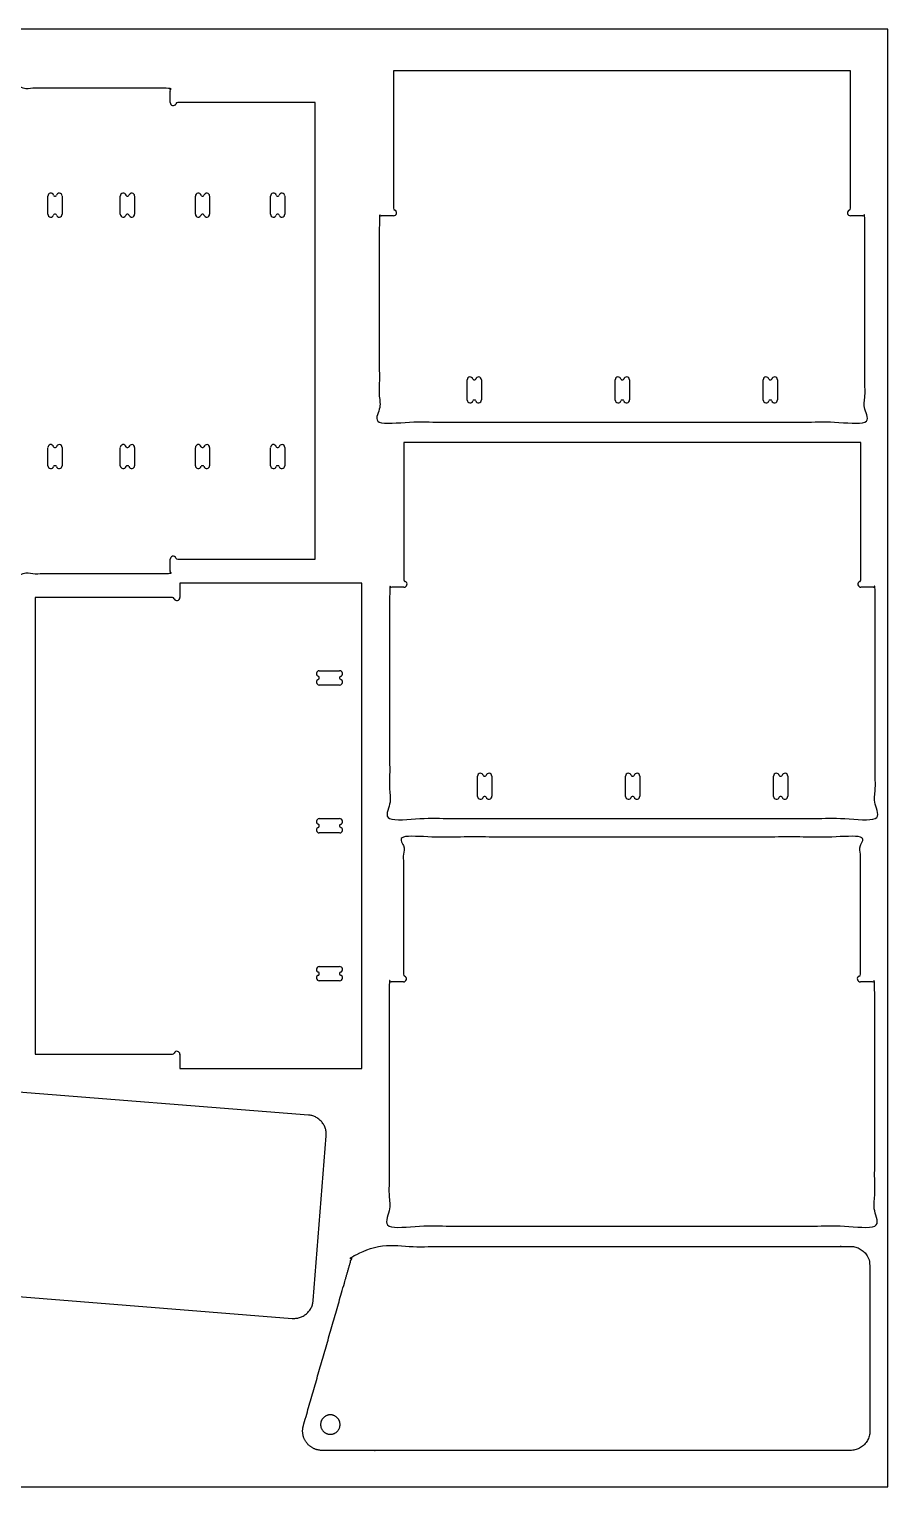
# Model space of a CAD drawing. Header units: millimetres. Extents: x 0 to 250, y 0 to 150.
# Drawn here: x 161.7 to 250, y 0 to 150 of the extents above; entities that cross this region are included whole.
import ezdxf

# ---------------------------------------------------------------- set-up
doc = ezdxf.new("R2010")
doc.units = ezdxf.units.MM
doc.header["$MEASUREMENT"] = 0
doc.layers.add('3D', color=7, linetype='Continuous', true_color=0xffffff)
doc.layers.add('Boards', color=70, linetype='Continuous', true_color=0x7fff00)

msp = doc.modelspace()

# ---------------------------------------------------------------- linework, layer by layer
at = {"layer": '3D'}
for p, q in [((246.17, 145.7), (199.17, 145.7)), ((199.17, 145.7), (199.17, 131.57)), ((246.17, 131.57), (246.17, 145.7)), ((191.1, 142.45), (176.96, 142.45)), ((191.1, 95.45), (191.1, 142.45)), ((163.61, 130.95), (163.61, 132.8)), ((165.08, 132.83), (165.08, 130.95)), ((171.06, 130.95), (171.06, 132.8)), ((172.53, 132.83), (172.53, 130.95)), ((178.78, 130.95), (178.78, 132.8)), ((180.25, 132.83), (180.25, 130.95)), ((186.51, 130.95), (186.51, 132.8)), ((187.98, 132.83), (187.98, 130.95)), ((206.73, 111.83), (206.73, 113.93)), ((208.2, 113.93), (208.2, 111.85)), ((221.96, 111.83), (221.96, 113.93)), ((223.43, 113.93), (223.43, 111.85)), ((237.18, 111.83), (237.18, 113.93)), ((238.65, 113.93), (238.65, 111.85)), ((163.61, 105.08), (163.61, 106.93)), ((165.08, 106.96), (165.08, 105.08)), ((171.06, 105.08), (171.06, 106.93)), ((172.53, 106.96), (172.53, 105.08)), ((178.78, 105.08), (178.78, 106.93)), ((180.25, 106.96), (180.25, 105.08)), ((186.51, 105.08), (186.51, 106.93)), ((187.98, 106.96), (187.98, 105.08)), ((247.23, 107.47), (200.23, 107.47)), ((200.23, 107.47), (200.23, 93.33)), ((247.23, 93.33), (247.23, 107.47)), ((176.96, 95.45), (191.1, 95.45)), ((176.43, 91.51), (162.29, 91.51)), ((162.29, 91.51), (162.29, 44.51)), ((195.89, 92.98), (177.19, 92.98)), ((177.19, 92.98), (177.19, 91.51)), ((195.89, 43.04), (195.89, 92.98)), ((191.52, 83.98), (193.6, 83.98)), ((191.52, 83.2), (191.52, 83.3)), ((193.62, 82.51), (191.52, 82.51)), ((193.62, 83.3), (193.62, 83.2)), ((207.8, 71.04), (207.8, 73.14)), ((209.27, 73.14), (209.27, 71.07)), ((223.02, 71.04), (223.02, 73.14)), ((224.49, 73.14), (224.49, 71.07)), ((238.24, 71.04), (238.24, 73.14)), ((239.71, 73.14), (239.71, 71.07)), ((191.52, 68.76), (193.6, 68.76)), ((191.52, 67.98), (191.52, 68.08)), ((193.62, 68.08), (193.62, 67.98)), ((193.62, 67.29), (191.52, 67.29)), ((191.52, 53.54), (193.6, 53.54)), ((191.52, 52.75), (191.52, 52.86)), ((193.62, 52.86), (193.62, 52.75)), ((193.62, 52.07), (191.52, 52.07)), ((162.29, 44.51), (176.43, 44.51)), ((177.19, 44.51), (177.19, 43.04)), ((190.41, 38.26), (136.24, 42.55)), ((177.19, 43.04), (195.89, 43.04)), ((190.9, 19.17), (192.24, 36.11)), ((139.44, 21.25), (188.75, 17.34))]:
    msp.add_line(p, q, dxfattribs=at)
for points in [[(164.29, 132.83), (164.4, 132.83)], [(171.74, 132.83), (171.85, 132.83)], [(179.47, 132.83), (179.57, 132.83)], [(187.19, 132.83), (187.3, 132.83)], [(164.4, 130.95), (164.29, 130.95)], [(171.85, 130.95), (171.74, 130.95)], [(179.57, 130.95), (179.47, 130.95)], [(187.3, 130.95), (187.19, 130.95)], [(207.42, 113.93), (207.52, 113.93)], [(222.64, 113.93), (222.74, 113.93)], [(237.86, 113.93), (237.96, 113.93)], [(207.52, 111.83), (207.42, 111.83)], [(222.74, 111.83), (222.64, 111.83)], [(237.96, 111.83), (237.86, 111.83)], [(164.29, 106.96), (164.4, 106.96)], [(171.74, 106.96), (171.85, 106.96)], [(179.47, 106.96), (179.57, 106.96)], [(187.19, 106.96), (187.3, 106.96)], [(164.4, 105.08), (164.29, 105.08)], [(171.85, 105.08), (171.74, 105.08)], [(179.57, 105.08), (179.47, 105.08)], [(187.3, 105.08), (187.19, 105.08)], [(208.48, 73.14), (208.59, 73.14)], [(223.7, 73.14), (223.81, 73.14)], [(238.92, 73.14), (239.03, 73.14)], [(208.59, 71.04), (208.48, 71.04)], [(223.81, 71.04), (223.7, 71.04)], [(239.03, 71.04), (238.92, 71.04)]]:
    msp.add_lwpolyline(points, dxfattribs=at)
for centre, radius, start, end in [((176.5, 142.43), 0.3, 177.202, 338.2405), ((176.96, 142.25), 0.2, 90, 158.2405), ((163.91, 132.82), 0.3, 16.6552, 182.798), ((164.29, 132.93), 0.1, 196.6552, 270), ((164.4, 132.93), 0.1, 270, 343.3448), ((164.78, 132.82), 0.3, 2.798, 163.3448), ((171.36, 132.82), 0.3, 16.6552, 182.798), ((171.74, 132.93), 0.1, 196.6552, 270), ((171.85, 132.93), 0.1, 270, 343.3448), ((172.23, 132.82), 0.3, 2.798, 163.3448), ((179.08, 132.82), 0.3, 16.6552, 182.798), ((179.47, 132.93), 0.1, 196.6552, 270), ((179.57, 132.93), 0.1, 270, 343.3448), ((179.95, 132.82), 0.3, 2.798, 163.3448), ((186.81, 132.82), 0.3, 16.6552, 182.798), ((187.19, 132.93), 0.1, 196.6552, 270), ((187.3, 132.93), 0.1, 270, 343.3448), ((187.68, 132.82), 0.3, 2.798, 163.3448), ((163.91, 130.96), 0.3, 182.798, 343.3448), ((164.29, 130.85), 0.1, 90, 163.3448), ((164.4, 130.85), 0.1, 16.6552, 90), ((164.78, 130.96), 0.3, 196.6552, 357.202), ((171.36, 130.96), 0.3, 182.798, 343.3448), ((171.74, 130.85), 0.1, 90, 163.3448), ((171.85, 130.85), 0.1, 16.6552, 90), ((172.23, 130.96), 0.3, 196.6552, 357.202), ((179.08, 130.96), 0.3, 182.798, 343.3448), ((179.47, 130.85), 0.1, 90, 163.3448), ((179.57, 130.85), 0.1, 16.6552, 90), ((179.95, 130.96), 0.3, 196.6552, 357.202), ((186.81, 130.96), 0.3, 182.798, 343.3448), ((187.19, 130.85), 0.1, 90, 163.3448), ((187.3, 130.85), 0.1, 16.6552, 90), ((187.68, 130.96), 0.3, 196.6552, 357.202), ((199.37, 131.57), 0.2, 180, 248.2405), ((199.18, 131.1), 0.3, 267.202, 68.2405), ((246.15, 131.1), 0.3, 111.7595, 272.798), ((245.97, 131.57), 0.2, 291.7595, 0), ((207.03, 113.91), 0.3, 16.6552, 177.202), ((207.9, 113.91), 0.3, 2.798, 163.3448), ((222.26, 113.91), 0.3, 16.6552, 177.202), ((223.13, 113.91), 0.3, 2.798, 163.3448), ((237.48, 113.91), 0.3, 16.6552, 177.202), ((238.35, 113.91), 0.3, 2.798, 163.3448), ((207.52, 114.03), 0.1, 270, 343.3448), ((222.74, 114.03), 0.1, 270, 343.3448), ((237.96, 114.03), 0.1, 270, 343.3448), ((207.03, 111.84), 0.3, 182.798, 343.3448), ((207.42, 111.73), 0.1, 90, 163.3448), ((207.52, 111.73), 0.1, 16.6552, 90), ((207.9, 111.84), 0.3, 196.6552, 2.798), ((222.26, 111.84), 0.3, 182.798, 343.3448), ((222.64, 111.73), 0.1, 90, 163.3448), ((222.74, 111.73), 0.1, 16.6552, 90), ((223.13, 111.84), 0.3, 196.6552, 2.798), ((237.48, 111.84), 0.3, 182.798, 343.3448), ((237.86, 111.73), 0.1, 90, 163.3448), ((237.96, 111.73), 0.1, 16.6552, 90), ((238.35, 111.84), 0.3, 196.6552, 2.798), ((163.91, 106.95), 0.3, 16.6552, 182.798), ((164.29, 107.06), 0.1, 196.6552, 270), ((164.4, 107.06), 0.1, 270, 343.3448), ((164.78, 106.95), 0.3, 2.798, 163.3448), ((171.36, 106.95), 0.3, 16.6552, 182.798), ((171.74, 107.06), 0.1, 196.6552, 270), ((171.85, 107.06), 0.1, 270, 343.3448), ((172.23, 106.95), 0.3, 2.798, 163.3448), ((179.08, 106.95), 0.3, 16.6552, 182.798), ((179.47, 107.06), 0.1, 196.6552, 270), ((179.57, 107.06), 0.1, 270, 343.3448), ((179.95, 106.95), 0.3, 2.798, 163.3448), ((186.81, 106.95), 0.3, 16.6552, 182.798), ((187.19, 107.06), 0.1, 196.6552, 270), ((187.3, 107.06), 0.1, 270, 343.3448), ((187.68, 106.95), 0.3, 2.798, 163.3448), ((163.91, 105.09), 0.3, 182.798, 343.3448), ((164.29, 104.98), 0.1, 90, 163.3448), ((164.4, 104.98), 0.1, 16.6552, 90), ((164.78, 105.09), 0.3, 196.6552, 357.202), ((171.36, 105.09), 0.3, 182.798, 343.3448), ((171.74, 104.98), 0.1, 90, 163.3448), ((171.85, 104.98), 0.1, 16.6552, 90), ((172.23, 105.09), 0.3, 196.6552, 357.202), ((179.08, 105.09), 0.3, 182.798, 343.3448), ((179.47, 104.98), 0.1, 90, 163.3448), ((179.57, 104.98), 0.1, 16.6552, 90), ((179.95, 105.09), 0.3, 196.6552, 357.202), ((186.81, 105.09), 0.3, 182.798, 343.3448), ((187.19, 104.98), 0.1, 90, 163.3448), ((187.3, 104.98), 0.1, 16.6552, 90), ((187.68, 105.09), 0.3, 196.6552, 357.202), ((176.5, 95.46), 0.3, 21.7595, 182.798), ((176.96, 95.65), 0.2, 201.7595, 270), ((200.43, 93.33), 0.2, 180, 248.2405), ((200.25, 92.87), 0.3, 267.202, 68.2405), ((247.22, 92.87), 0.3, 111.7595, 272.798), ((247.03, 93.33), 0.2, 291.7595, 0), ((176.43, 91.31), 0.2, 21.7595, 90), ((176.89, 91.49), 0.3, 201.7595, 2.798), ((191.54, 83.68), 0.3, 92.798, 253.3448), ((191.54, 82.81), 0.3, 106.6552, 267.202), ((191.42, 83.3), 0.1, 360, 73.3448), ((191.42, 83.2), 0.1, 286.6552, 360), ((193.61, 83.68), 0.3, 286.6552, 92.798), ((193.72, 83.3), 0.1, 106.6552, 180), ((193.72, 83.2), 0.1, 180, 253.3448), ((193.61, 82.81), 0.3, 272.798, 73.3448), ((208.1, 73.13), 0.3, 16.6552, 177.202), ((208.59, 73.24), 0.1, 270, 343.3448), ((208.97, 73.13), 0.3, 2.798, 163.3448), ((223.32, 73.13), 0.3, 16.6552, 177.202), ((223.81, 73.24), 0.1, 270, 343.3448), ((224.19, 73.13), 0.3, 2.798, 163.3448), ((238.54, 73.13), 0.3, 16.6552, 177.202), ((239.03, 73.24), 0.1, 270, 343.3448), ((239.41, 73.13), 0.3, 2.798, 163.3448), ((208.1, 71.06), 0.3, 182.798, 343.3448), ((208.48, 70.94), 0.1, 90, 163.3448), ((208.59, 70.94), 0.1, 16.6552, 90), ((208.97, 71.06), 0.3, 196.6552, 2.798), ((223.32, 71.06), 0.3, 182.798, 343.3448), ((223.7, 70.94), 0.1, 90, 163.3448), ((223.81, 70.94), 0.1, 16.6552, 90), ((224.19, 71.06), 0.3, 196.6552, 2.798), ((238.54, 71.06), 0.3, 182.798, 343.3448), ((238.92, 70.94), 0.1, 90, 163.3448), ((239.03, 70.94), 0.1, 16.6552, 90), ((239.41, 71.06), 0.3, 196.6552, 2.798), ((191.54, 68.46), 0.3, 92.798, 253.3448), ((191.54, 67.59), 0.3, 106.6552, 267.202), ((191.42, 68.08), 0.1, 0, 73.3448), ((193.61, 68.46), 0.3, 286.6552, 92.798), ((193.72, 68.08), 0.1, 106.6552, 180), ((193.72, 67.98), 0.1, 180, 253.3448), ((193.61, 67.59), 0.3, 272.798, 73.3448), ((191.54, 53.24), 0.3, 92.798, 253.3448), ((191.54, 52.37), 0.3, 106.6552, 267.202), ((191.42, 52.86), 0.1, 0, 73.3448), ((193.61, 53.24), 0.3, 286.6552, 92.798), ((193.72, 52.86), 0.1, 106.6552, 180), ((193.72, 52.75), 0.1, 180, 253.3448), ((193.61, 52.37), 0.3, 272.798, 73.3448), ((200.38, 52.74), 0.2, 180, 248.2405), ((200.19, 52.27), 0.3, 267.202, 68.2405), ((247.16, 52.27), 0.3, 111.7595, 272.798), ((246.98, 52.74), 0.2, 291.7595, 0), ((176.43, 44.71), 0.2, 270, 338.2405), ((176.89, 44.52), 0.3, 357.202, 158.2405)]:
    msp.add_arc(centre, radius, start, end, dxfattribs=at)
for points, knots in [([(176.2, 142.45), (176.2, 143.18), (176.2, 143.92), (168.12, 143.92), (160.04, 143.92), (160.04, 118.95), (160.04, 93.98), (168.12, 93.98), (176.2, 93.98), (176.2, 94.71), (176.2, 95.45)], [428.348969, 428.348969, 428.348969, 429.848969, 429.848969, 446.001854, 446.001854, 496.001854, 496.001854, 512.154739, 512.154739, 513.654739, 513.654739, 513.654739]), ([(199.17, 130.8), (198.43, 130.8), (197.7, 130.8), (197.7, 120.18), (197.7, 109.56), (222.67, 109.56), (247.64, 109.56), (247.64, 120.18), (247.64, 130.8), (246.9, 130.8), (246.17, 130.8)], [438.69193, 438.69193, 438.69193, 440.19193, 440.19193, 461.440968, 461.440968, 511.440968, 511.440968, 532.690007, 532.690007, 534.190006, 534.190006, 534.190006]), ([(200.23, 92.57), (199.5, 92.57), (198.76, 92.57), (198.76, 80.67), (198.76, 68.77), (223.73, 68.77), (248.7, 68.77), (248.7, 80.67), (248.7, 92.57), (247.97, 92.57), (247.23, 92.57)], [61.9, 61.9, 61.9, 63.4, 63.4, 87.197115, 87.197115, 137.197115, 137.197115, 160.994231, 160.994231, 162.494231, 162.494231, 162.494231]), ([(247.18, 52.74), (247.18, 59.8), (247.18, 66.87), (223.68, 66.87), (200.18, 66.87), (200.18, 59.8), (200.18, 52.74)], [-264.053998, -264.053998, -264.053998, -249.918014, -249.918014, -202.918014, -202.918014, -188.782031, -188.782031, -188.782031]), ([(200.18, 51.97), (199.44, 51.97), (198.71, 51.97), (198.71, 39.4), (198.71, 26.83), (223.68, 26.83), (248.65, 26.83), (248.65, 39.4), (248.65, 51.97), (247.91, 51.97), (247.18, 51.97)], [-187.492735, -187.492735, -187.492735, -185.992735, -185.992735, -160.849465, -160.849465, -110.849465, -110.849465, -85.706196, -85.706196, -84.206196, -84.206196, -84.206196])]:
    msp.add_open_spline(points, degree=2, knots=knots, dxfattribs=at)
for points, weights in [([(207.32, 114), (207.34, 113.93), (207.42, 113.93)], [0.999999905616, 0.802063527332, 1]), ([(222.54, 114), (222.56, 113.93), (222.64, 113.93)], [0.999999905616, 0.802063527332, 1]), ([(237.76, 114), (237.79, 113.93), (237.86, 113.93)], [1, 0.80206348014, 1]), ([(208.39, 73.21), (208.41, 73.14), (208.48, 73.14)], [0.999999905616, 0.802063527332, 1]), ([(223.61, 73.21), (223.63, 73.14), (223.7, 73.14)], [0.999999905616, 0.802063527332, 1]), ([(238.83, 73.21), (238.85, 73.14), (238.92, 73.14)], [1, 0.80206348014, 1]), ([(191.45, 67.88), (191.52, 67.9), (191.52, 67.98)], [0.999999905616, 0.802063527332, 1]), ([(191.45, 52.66), (191.52, 52.68), (191.52, 52.75)], [0.999999905616, 0.802063527332, 1]), ([(192.24, 36.11), (192.4, 38.1), (190.41, 38.26)], [1, 0.707106781187, 1]), ([(188.75, 17.34), (190.74, 17.18), (190.9, 19.17)], [1, 0.707106781186, 1])]:
    msp.add_rational_spline(points, weights, degree=2, dxfattribs=at)
for points, weights, knots in [([(246.16, 3.75), (248.16, 3.75), (248.16, 5.75), (248.16, 14.24), (248.16, 22.74), (248.16, 24.74), (246.16, 24.74), (221.43, 24.74), (196.7, 24.74), (195.19, 24.74), (194.77, 23.29), (192.33, 14.79), (189.89, 6.3), (189.61, 5.34), (190.22, 4.54), (190.82, 3.75), (191.81, 3.75), (194.23, 3.75), (196.66, 3.75), (221.41, 3.75), (246.16, 3.75)], [1, 0.707106781187, 1, 1, 1, 0.707106781187, 1, 1, 1, 0.798840097837, 1, 1, 1, 0.894858488792, 1, 0.894858488792, 1, 1, 1, 1, 1], [-150.653439, -150.653439, -150.653439, -147.511846, -147.511846, -130.524261, -130.524261, -127.382668, -127.382668, -79.71909, -79.71909, -77.137363, -77.137363, -57.238151, -57.238151, -55.387422, -55.387422, -53.536693, -53.536693, -49.5, -49.5, 0, 0, 0]), ([(191.66, 6.41), (191.66, 7.41), (192.66, 7.41), (193.66, 7.41), (193.66, 6.41), (193.66, 5.41), (192.66, 5.41), (191.66, 5.41), (191.66, 6.41)], [1, 0.707106781187, 1, 0.707106781187, 1, 0.707106781187, 1, 0.707106781187, 1], [0, 0, 0, 1.570796, 1.570796, 3.141593, 3.141593, 4.712389, 4.712389, 6.283185, 6.283185, 6.283185])]:
    msp.add_rational_spline(points, weights, degree=2, knots=knots, dxfattribs=at)
at = {"layer": 'Boards'}
msp.add_lwpolyline([(0, 150), (0, 0), (250, 0), (250, 150), (0, 150)], dxfattribs=at)

doc.saveas('drawing.dxf')
